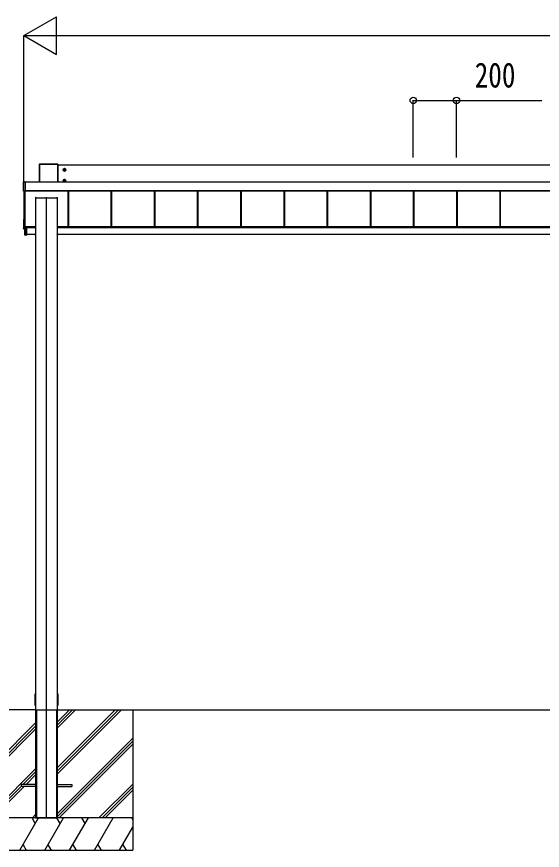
# Model space of a CAD drawing. Units: millimetres, scale not verified. Extents: x -14718 to 14718, y -10395 to 10395.
# Drawn here: x -12055 to -9621, y -7938 to -4079 of the extents above; entities that cross this region are included whole.
import ezdxf
from ezdxf.enums import TextEntityAlignment as Align

# ---------------------------------------------------------------- set-up
doc = ezdxf.new("R2010")
doc.units = ezdxf.units.MM
doc.header["$LTSCALE"] = 50
for name, color, linetype in [('0-3_YKK_12', 2, 'Continuous'), ('0-4_YKK_A1', 4, 'Continuous'), ('0-5_YKK_D', 6, 'Continuous')]:
    doc.layers.add(name, color=color, linetype=linetype)
doc.styles.add('ＭＳ ゴシック', font='')
doc.styles.get('ＭＳ ゴシック').set_extended_font_data('MS Gothic')

msp = doc.modelspace()

# ---------------------------------------------------------------- linework, layer by layer
at = {"layer": '0-3_YKK_12'}
msp.add_line((-11917.43, -7790), (-11917.43, -4914.31), dxfattribs=at)
at = {"layer": '0-4_YKK_A1'}
for p, q in [((-11950.43, -4762.66), (-11950.43, -4844.81)), ((-11950.09, -4762.8), (-11950.43, -4762.66)), ((-11950.09, -4844.81), (-11950.09, -4762.8)), ((-11864.93, -4762.16), (-11949.93, -4762.16)), ((-11949.93, -4762.16), (-11949.59, -4762.3)), ((-11949.59, -4762.3), (-11949.59, -4762.78)), ((-11949.59, -4762.78), (-11949.59, -4844.81)), ((-11865.27, -4762.78), (-11949.59, -4762.78)), ((-11865.27, -4762.3), (-11864.93, -4762.16)), ((-11865.27, -4844.81), (-11865.27, -4762.78)), ((-11864.43, -4762.66), (-11864.77, -4762.8)), ((-11864.77, -4762.8), (-11864.77, -4844.81)), ((-11864.43, -4844.81), (-11864.43, -4762.66)), ((-7370.43, -4766.38), (-11864.43, -4766.38)), ((-11834.43, -4795.37), (-11834.43, -4780.87)), ((-11841.68, -4788.12), (-11827.18, -4788.12)), ((-11836.71, -4787.36), (-11837.43, -4787.36)), ((-11832.15, -4788.88), (-11831.43, -4788.88)), ((-12023.93, -4886.02), (-12023.93, -4844.04)), ((-12023.47, -4844.24), (-12023.93, -4844.04)), ((-12023.47, -4885.29), (-12023.47, -4844.24)), ((-12023.43, -4843.54), (-12017.73, -4843.54)), ((-12023.43, -4843.54), (-12022.97, -4843.74)), ((-12022.97, -4844.22), (-12022.97, -4885.28)), ((-12015.93, -4844.22), (-12022.97, -4844.22)), ((-12017.73, -4843.57), (-12017.73, -4843.54)), ((-12015.93, -4843.59), (-12017.13, -4843.59)), ((-12017.13, -4843.59), (-12017.13, -4843.59)), ((-12015.93, -4843.59), (-12017.13, -4843.59)), ((-12015.93, -4843.74), (-12015.93, -4843.59)), ((-12015.93, -4843.59), (-12015.93, -4843.59)), ((-12015.93, -4843.74), (-12015.93, -4844.22)), ((-12015.93, -4844.22), (-12015.93, -4885.28)), ((-7324.93, -4844.81), (-12015.93, -4844.81)), ((-7324.93, -4845.3), (-12015.93, -4845.3)), ((-11841.68, -4838.09), (-11827.18, -4838.09)), ((-11836.71, -4837.33), (-11837.43, -4837.33)), ((-11834.43, -4845.34), (-11834.43, -4830.84)), ((-11832.15, -4838.85), (-11831.43, -4838.85)), ((-12023.93, -4886.02), (-12023.47, -4885.29)), ((-12022.97, -4885.79), (-12023.43, -4886.52)), ((-12017.73, -4886.52), (-12023.43, -4886.52)), ((-12022.43, -4886.52), (-12022.43, -5058.93)), ((-12017.73, -4886.52), (-12017.73, -4886.4)), ((-12017.43, -4886.35), (-12017.43, -5058.99)), ((-12017.13, -4886.34), (-12015.93, -4886.34)), ((-12017.13, -4886.34), (-12017.13, -4886.34)), ((-12017.13, -4886.34), (-12015.93, -4886.34)), ((-7324.93, -4884.27), (-12015.93, -4884.27)), ((-7324.93, -4884.79), (-12015.93, -4884.79)), ((-12015.93, -4884.93), (-7324.93, -4884.93)), ((-7324.93, -4884.93), (-12015.93, -4884.93)), ((-12015.93, -4885.28), (-12015.93, -4885.79)), ((-12015.93, -4885.79), (-12015.93, -4886.34)), ((-12015.93, -4886.34), (-12015.93, -4886.34)), ((-11818.93, -4884.93), (-11818.93, -5051.16)), ((-11818.53, -4884.93), (-11818.53, -5050.21)), ((-11815.93, -4884.93), (-11815.93, -5051.16)), ((-11618.93, -4884.93), (-11618.93, -5051.16)), ((-11616.33, -4884.93), (-11616.33, -5051.16)), ((-11615.93, -4884.93), (-11615.93, -5051.16)), ((-11418.93, -4884.93), (-11418.93, -5051.16)), ((-11416.33, -4884.93), (-11416.33, -5051.16)), ((-11415.93, -4884.93), (-11415.93, -5051.16)), ((-11218.93, -4884.93), (-11218.93, -5051.16)), ((-11216.33, -4884.93), (-11216.33, -5051.16)), ((-11215.93, -4884.93), (-11215.93, -5051.16)), ((-11018.93, -4884.93), (-11018.93, -5051.16)), ((-11016.33, -4884.93), (-11016.33, -5051.16)), ((-11015.93, -4884.93), (-11015.93, -5051.16)), ((-10818.93, -4884.93), (-10818.93, -5051.16)), ((-10816.33, -4884.93), (-10816.33, -5051.16)), ((-10815.93, -4884.93), (-10815.93, -5051.16)), ((-10618.93, -4884.93), (-10618.93, -5051.16)), ((-10616.33, -4884.93), (-10616.33, -5051.16)), ((-10615.93, -4884.93), (-10615.93, -5051.16)), ((-10418.93, -4884.93), (-10418.93, -5051.16)), ((-10416.33, -4884.93), (-10416.33, -5051.16)), ((-10415.93, -4884.93), (-10415.93, -5051.16)), ((-10218.93, -4884.93), (-10218.93, -5051.16)), ((-10216.33, -4884.93), (-10216.33, -5051.16)), ((-10215.93, -4884.93), (-10215.93, -5051.16)), ((-10018.93, -4884.93), (-10018.93, -5051.16)), ((-10016.33, -4884.93), (-10016.33, -5051.16)), ((-10015.93, -4884.93), (-10015.93, -5051.16)), ((-9818.93, -4884.93), (-9818.93, -5051.16)), ((-9816.33, -4884.93), (-9816.33, -5051.16)), ((-9815.93, -4884.93), (-9815.93, -5051.16)), ((-11967.43, -4916.52), (-11967.43, -4916.81)), ((-11967.43, -4916.81), (-11967.43, -7283.5)), ((-11967.43, -4916.81), (-11967.13, -4916.81)), ((-11967.13, -4916.51), (-11965.23, -4916.51)), ((-11967.13, -4916.51), (-11967.13, -4916.81)), ((-11967.13, -4916.81), (-11867.73, -4916.81)), ((-11965.23, -4916.51), (-11965.23, -4916.81)), ((-11964.93, -4916.52), (-11964.93, -4916.81)), ((-11963.93, -4916.72), (-11964.93, -4916.72)), ((-11963.93, -4916.72), (-11963.93, -4916.81)), ((-11963.43, -4916.74), (-11963.43, -4916.81)), ((-11871.43, -4916.74), (-11871.43, -4916.81)), ((-11869.93, -4916.72), (-11870.93, -4916.72)), ((-11870.93, -4916.72), (-11870.93, -4916.81)), ((-11869.93, -4916.52), (-11869.93, -4916.81)), ((-11869.63, -4916.51), (-11867.73, -4916.51)), ((-11869.63, -4916.51), (-11869.63, -4916.81)), ((-11867.73, -4916.51), (-11867.73, -4916.81)), ((-11867.43, -4916.52), (-11867.43, -4916.81)), ((-12023.43, -5018.92), (-12023.43, -5059.97)), ((-12022.96, -5018.42), (-12022.43, -5018.39)), ((-12013.93, -5050.76), (-12017.13, -5050.76)), ((-12016.93, -5052.72), (-12016.93, -5050.76)), ((-12016.93, -5056.3), (-12016.93, -5052.72)), ((-12016.65, -5052.72), (-12016.93, -5052.72)), ((-12016.65, -5050.76), (-12016.65, -5052.72)), ((-12016.63, -5056), (-12016.63, -5053.02)), ((-12016.15, -5053.22), (-12016.43, -5053.22)), ((-12016.15, -5053.22), (-12016.15, -5055.8)), ((-12015.43, -5051.5), (-12015.43, -5050.76)), ((-12015.43, -5051.5), (-12010.43, -5051.49)), ((-11967.43, -5051.16), (-12014.43, -5051.16)), ((-12014.43, -5051.16), (-12014.43, -5051.44)), ((-12014.43, -5051.44), (-12014.43, -5051.5)), ((-12013.93, -5051.16), (-12013.93, -5050.76)), ((-12010.43, -5055.79), (-12010.43, -5051.49)), ((-11967.43, -5053.16), (-12010.43, -5053.16)), ((-7367.43, -5051.16), (-11867.43, -5051.16)), ((-7367.43, -5053.16), (-11867.43, -5053.16)), ((-12023.43, -5060.22), (-12023.43, -5059.97)), ((-12022.96, -5060.47), (-12017.25, -5060.82)), ((-12022.96, -5060.47), (-12022.96, -5060.72)), ((-12022.96, -5060.72), (-12016.93, -5061.1)), ((-12022.96, -5060.72), (-12022.96, -5060.72)), ((-12022.96, -5060.72), (-12016.93, -5061.1)), ((-12021.93, -5059.49), (-12017.93, -5059.49)), ((-12017.25, -5060.86), (-12017.25, -5060.82)), ((-12016.93, -5089.39), (-12016.93, -5056.3)), ((-12016.65, -5056.3), (-12016.93, -5056.3)), ((-12016.93, -5089.39), (-12016.65, -5089.39)), ((-12016.65, -5056.3), (-12016.65, -5089.39)), ((-12016.65, -5089.39), (-12010.43, -5089.77)), ((-12010.43, -5090.07), (-12016.65, -5089.68)), ((-12016.63, -5056), (-12016.63, -5056)), ((-12010.43, -5056.29), (-12016.63, -5056.3)), ((-12016.62, -5056), (-12016.62, -5056)), ((-12016.15, -5055.8), (-12016.43, -5055.8)), ((-12016.15, -5055.8), (-12010.43, -5055.79)), ((-12010.43, -5055.79), (-12010.43, -5055.99)), ((-11967.43, -5056.03), (-12010.43, -5056.03)), ((-12010.43, -5056.29), (-12010.43, -5089.77)), ((-11968.28, -5087.51), (-12010.43, -5087.51)), ((-12010.43, -5089.77), (-12010.43, -5090.07)), ((-11968.43, -5089.69), (-11968.3, -5087.51)), ((-11968.28, -5087.51), (-11967.8, -5087.51)), ((-11967.93, -5090.01), (-11968.13, -5090.01)), ((-11967.8, -5087.51), (-11967.93, -5089.69)), ((-11967.43, -5090.01), (-11967.93, -5090.01)), ((-11967.43, -5087.51), (-11967.8, -5087.51)), ((-7367.43, -5056.03), (-11867.43, -5056.03)), ((-11867.06, -5087.51), (-11867.43, -5087.51)), ((-11867.43, -5089.69), (-11866.93, -5089.69)), ((-11866.93, -5090.01), (-11867.43, -5090.01)), ((-11867.06, -5087.51), (-11866.58, -5087.51)), ((-11866.93, -5089.69), (-11867.06, -5087.51)), ((-11866.93, -5090.01), (-11866.93, -5089.69)), ((-11866.73, -5090.01), (-11866.93, -5090.01)), ((-7367.43, -5087.51), (-11866.58, -5087.51)), ((-11866.56, -5087.51), (-11866.43, -5089.69)), ((-11969.93, -7244.2), (-11969.66, -7213.3)), ((-11867.43, -7213), (-11865.7, -7213)), ((-11865.7, -7213), (-11865.5, -7213)), ((-11865.2, -7213.3), (-11864.93, -7244.2)), ((-11969.73, -7267.2), (-11969.93, -7244.2)), ((-11864.93, -7244.2), (-11865.13, -7267.2)), ((-11967.43, -7287.5), (-12417.43, -7287.5)), ((-11969.23, -7267.5), (-11969.43, -7267.5)), ((-11967.43, -7267.5), (-11969.23, -7267.5)), ((-11967.43, -7283.5), (-11967.43, -7787.5)), ((-11967.43, -7287.5), (-11967.13, -7287.5)), ((-11967.43, -7287.5), (-11967.43, -7787.5)), ((-11967.13, -7287.5), (-11867.73, -7287.5)), ((-11964.93, -7287.5), (-11964.93, -7787.5)), ((-11963.43, -7287.5), (-11963.43, -7787.5)), ((-11871.43, -7287.5), (-11871.43, -7787.5)), ((-11869.93, -7287.5), (-11869.93, -7787.5)), ((-11865.63, -7267.5), (-11867.43, -7267.5)), ((-11867.43, -7283.5), (-11867.43, -7787.5)), ((-11867.43, -7287.5), (-11867.43, -7787.5)), ((-11867.43, -7287.5), (-2217.43, -7287.5)), ((-11867.43, -7372.5), (-11782.43, -7287.5)), ((-11867.43, -7358.36), (-11796.57, -7287.5)), ((-11867.43, -7344.21), (-11810.72, -7287.5)), ((-11867.43, -7584.63), (-11570.34, -7287.54)), ((-11867.43, -7570.49), (-11584.48, -7287.54)), ((-11867.43, -7556.35), (-11598.62, -7287.54)), ((-11865.43, -7267.5), (-11865.63, -7267.5)), ((-11517.43, -7287.5), (-11517.43, -7937.5)), ((-12317.43, -7697.98), (-11967.43, -7347.98)), ((-12317.43, -7712.12), (-11967.43, -7362.12)), ((-12317.43, -7726.26), (-11967.43, -7376.26)), ((-11867.43, -7768.48), (-11517.43, -7418.48)), ((-11867.43, -7782.62), (-11517.43, -7432.62)), ((-11858.17, -7787.5), (-11517.43, -7446.76)), ((-12194.82, -7787.5), (-11967.43, -7560.11)), ((-12026.18, -7633), (-11967.43, -7574.25)), ((-12012.04, -7633), (-11967.43, -7588.4)), ((-12034.93, -7633), (-12034.93, -7642)), ((-11967.43, -7633), (-12034.93, -7633)), ((-11867.43, -7633), (-11799.93, -7633)), ((-11799.93, -7633), (-11799.93, -7642)), ((-11674.32, -7787.5), (-11517.43, -7630.61)), ((-12180.68, -7787.5), (-12034.93, -7641.75)), ((-12166.54, -7787.5), (-12021.04, -7642)), ((-11967.43, -7642), (-12034.93, -7642)), ((-11867.43, -7642), (-11799.93, -7642)), ((-11660.18, -7787.5), (-11517.43, -7644.75)), ((-11646.04, -7787.5), (-11517.43, -7658.89)), ((-11517.43, -7787.5), (-12317.43, -7787.5)), ((-11517.43, -7787.5), (-12317.43, -7787.5)), ((-12040.91, -7937.5), (-11954.31, -7787.5)), ((-11969.31, -7813.48), (-11984.31, -7787.5)), ((-11982.69, -7787.5), (-11967.43, -7772.24)), ((-11967.43, -7787.5), (-11867.43, -7787.5)), ((-11925.44, -7937.5), (-11838.84, -7787.5)), ((-11853.84, -7813.48), (-11868.84, -7787.5)), ((-11809.97, -7937.5), (-11723.37, -7787.5)), ((-11738.37, -7813.48), (-11753.37, -7787.5)), ((-11694.5, -7937.5), (-11607.9, -7787.5)), ((-11517.43, -7796.16), (-11522.43, -7787.5)), ((-11579.03, -7937.5), (-11517.43, -7830.8)), ((-12317.43, -7937.5), (-11517.43, -7937.5)), ((-12025.92, -7911.52), (-12010.92, -7937.5)), ((-11910.44, -7911.52), (-11895.44, -7937.5)), ((-11794.98, -7911.52), (-11779.98, -7937.5)), ((-11679.5, -7911.52), (-11664.51, -7937.5)), ((-11564.03, -7911.52), (-11549.04, -7937.5))]:
    msp.add_line(p, q, dxfattribs=at)
for points in [[(-11949.59, -4762.3), (-11865.27, -4762.3), (-11865.27, -4762.78)], [(-11837.43, -4787.36), (-11837.43, -4788.88), (-11836.71, -4788.88)], [(-11833.67, -4785.84), (-11833.67, -4785.12), (-11835.19, -4785.12), (-11835.19, -4785.84)], [(-11835.19, -4790.4), (-11835.19, -4791.12), (-11833.67, -4791.12), (-11833.67, -4790.4)], [(-11831.43, -4788.88), (-11831.43, -4787.36), (-11832.15, -4787.36)], [(-12022.97, -4844.22), (-12022.97, -4843.74), (-12015.93, -4843.74)], [(-12017.63, -4843.59), (-12017.67, -4843.58), (-12017.73, -4843.57)], [(-11837.43, -4837.33), (-11837.43, -4838.85), (-11836.71, -4838.85)], [(-11833.67, -4835.81), (-11833.67, -4835.09), (-11835.19, -4835.09), (-11835.19, -4835.81)], [(-11835.19, -4840.37), (-11835.19, -4841.09), (-11833.67, -4841.09), (-11833.67, -4840.37)], [(-11831.43, -4838.85), (-11831.43, -4837.33), (-11832.15, -4837.33)], [(-12015.93, -4885.79), (-12022.97, -4885.79), (-12022.97, -4885.28), (-12015.93, -4885.28)], [(-11867.73, -4916.81), (-11867.43, -4916.81), (-11867.43, -7283.5)], [(-12016.43, -5055.82), (-12016.43, -5055.8), (-12016.43, -5053.22)], [(-12022.43, -5058.93), (-12022.43, -5059.51), (-12016.93, -5059.84)], [(-12016.62, -5056), (-12016.63, -5056), (-12016.63, -5056)], [(-12016.61, -5056), (-12010.43, -5055.99), (-12010.43, -5056.29)], [(-11967.93, -5090.01), (-11967.93, -5089.69), (-11967.43, -5089.69)], [(-11969.36, -7213), (-11969.16, -7213), (-11967.43, -7213)], [(-11967.13, -7287.5), (-11867.73, -7287.5), (-11867.43, -7287.5)]]:
    msp.add_lwpolyline(points, dxfattribs=at)
for points in [[(-11834.43, -4782.34), (-11839.43, -4785.23), (-11839.43, -4791), (-11834.43, -4793.89), (-11829.43, -4791), (-11829.43, -4785.23)], [(-11834.43, -4832.31), (-11839.43, -4835.2), (-11839.43, -4840.97), (-11834.43, -4843.86), (-11829.43, -4840.97), (-11829.43, -4835.2)]]:
    msp.add_lwpolyline(points, close=True, dxfattribs=at)
for centre, radius in [((-11834.43, -4788.12), 6.25), ((-11834.43, -4788.12), 5), ((-11834.43, -4838.09), 6.25), ((-11834.43, -4838.09), 5)]:
    msp.add_circle(centre, radius, dxfattribs=at)
for centre, radius, start, end in [((-11949.59, -4762.8), 0.5, 90.15046, 179.81463), ((-11949.71, -4766.9), 4.12, 88.40447, 95.35624), ((-11865.27, -4762.8), 0.5, 0.18537, 89.84954), ((-11865.15, -4766.9), 4.12, 84.64376, 91.59553), ((-11834.43, -4788.12), 5.58, 93.74848, 146.25152), ((-11834.43, -4788.12), 5.58, 33.74848, 86.25152), ((-11834.43, -4788.12), 5.58, 153.74848, 206.25152), ((-11834.43, -4788.12), 5.58, 213.74848, 266.25152), ((-11836.71, -4785.84), 1.52, 270, 0), ((-11836.71, -4790.4), 1.52, 0, 90), ((-11834.43, -4788.12), 5.58, 273.74848, 326.25152), ((-11832.15, -4785.84), 1.52, 180, 270), ((-11832.15, -4790.4), 1.52, 90, 180), ((-11834.43, -4788.12), 5.58, 333.74848, 26.25152), ((-12022.97, -4844.24), 0.5, 90.15046, 179.81463), ((-12023.09, -4848.34), 4.12, 88.40447, 95.35624), ((-12017.55, -4841.84), 1.74, 265.66516, 269.50049), ((-11834.43, -4838.09), 5.58, 153.74848, 206.25152), ((-11834.43, -4838.09), 5.58, 93.74848, 146.25152), ((-11834.43, -4838.09), 5.58, 213.74848, 266.25152), ((-11836.71, -4835.81), 1.52, 270, 0), ((-11836.71, -4840.37), 1.52, 0, 90), ((-11834.43, -4838.09), 5.58, 33.74848, 86.25152), ((-11834.43, -4838.09), 5.58, 273.74848, 326.25152), ((-11832.15, -4835.81), 1.52, 180, 270), ((-11832.15, -4840.37), 1.52, 90, 180), ((-11834.43, -4838.09), 5.58, 333.74848, 26.25152), ((-12023.09, -4889.39), 4.12, 88.40447, 95.35624), ((-12022.97, -4885.29), 0.502, 180.349, 269.68592), ((-12017.73, -4886.1), 0.301, 269.99262, 297.9043), ((-12017.22, -4889.05), 2.71, 88.10375, 98.40666), ((-12022.93, -5018.92), 0.5, 93.48119, 179.98396), ((-12017.13, -5050.46), 0.3, 180.01748, 270.01745), ((-12016.63, -5052.72), 0.3, 180.01746, 270.01745), ((-12015.3, -5052.79), 1.35, 177.08798, 189.90325), ((-12022.93, -5059.97), 0.5, 180.01604, 266.51881), ((-12022.93, -5060.22), 0.5, 180, 266.3803), ((-12022.93, -5060.22), 0.5, 180.01604, 266.51881), ((-12021.93, -5058.99), 0.5, 180.01746, 270.01745), ((-12017.93, -5058.99), 0.5, 269.98255, 359.98254), ((-12017.23, -5060.52), 0.3, 266.48405, 359.9811), ((-12017.23, -5060.56), 0.3, 266.48405, 359.9811), ((-12016.63, -5056.3), 0.3, 90.12237, 180), ((-12016.63, -5089.39), 0.3, 180, 266.5), ((-12015.42, -5089.54), 1.24, 173.06854, 186.93146), ((-12015.43, -5056.22), 1.22, 169.53624, 183.72385), ((-12015.42, -5056.18), 1.21, 171.62247, 185.82998), ((-12015.38, -5056.23), 1.25, 169.72631, 183.54265), ((-12016.61, -5056.3), 0.3, 90.22184, 92.22662), ((-12016.61, -5056.14), 0.141, 90.0241, 94.22537), ((-12016.22, -5057.79), 1.98, 88.04873, 96.20074), ((-11968.13, -5089.71), 0.3, 176.5, 270), ((-11866.73, -5089.71), 0.3, 270, 3.5), ((-11969.36, -7213.3), 0.3, 90, 179.5), ((-11865.5, -7213.3), 0.3, 0.5, 90), ((-11969.43, -7267.2), 0.3, 180.5, 270), ((-11865.43, -7267.2), 0.3, 270, 359.5)]:
    msp.add_arc(centre, radius, start, end, dxfattribs=at)
for centre, major_axis, ratio, start_param, end_param in [((-11949.93, -4762.66), (0.382, -0.325), 0.996231, 2.2770247, 3.8440941), ((-11864.93, -4762.66), (0.382, 0.325), 0.996231, 5.5806839, 7.1477533), ((-12023.43, -4844.04), (0.382, -0.325), 0.996231, 2.2770247, 3.8440941), ((-12017.13, -4843.57), (0.6, 0), 0.026226, 3.1415927, 3.8726279), ((-12017.13, -4843.57), (0.6, 0), 0.026226, 3.8726279, 4.712389), ((-12023.43, -4886.02), (0.382, 0.325), 0.996231, 2.4390913, 4.0061606), ((-12017.13, -4886.4), (0.6, 0), 0.096025, 1.5707963, 3.1415927), ((-12017.73, -4886.22), (0, 0.3), 0.998743, 3.1415927, 4.2299164), ((-11967.13, -4916.52), (0.3, 0), 0.034921, 1.5707963, 3.1415927), ((-11965.23, -4916.52), (0.3, 0), 0.034921, 6.2831853, 7.8539816), ((-11963.93, -4916.74), (0.5, 0), 0.034921, 6.2831853, 7.8539816), ((-11870.93, -4916.74), (0.5, 0), 0.034921, 1.5707963, 3.1415927), ((-11869.63, -4916.52), (0.3, 0), 0.034921, 1.5707963, 3.1415927), ((-11867.73, -4916.52), (0.3, 0), 0.034921, 6.2831853, 7.8539816), ((-12016.65, -5053.22), (0.301, 0.4), 0.997782, 5.3593221, 6.9301184), ((-12016.63, -5053.22), (0.108, 0.169), 0.994155, 5.2849907, 6.855787), ((-12016.65, -5060.9), (0.6, -0.037), 0.034769, 3.1437205, 4.2258199), ((-12016.65, -5055.8), (0.301, 0.4), 0.997782, 3.7885257, 3.8252324), ((-12016.63, -5055.8), (-0.145, 0.15), 0.921201, 2.3686772, 3.9027669), ((-12016.63, -5055.8), (0.482, -0.007), 0.414889, 4.7553012, 6.2893908), ((-12016.13, -5055.8), (0.001, 0.2), 0.09157, 1.5714198, 1.6062613), ((-11967.93, -5089.71), (0.5, -0.018), 0.036539, 1.5736281, 3.1406975), ((-11866.93, -5089.71), (0.5, 0.018), 0.036539, 0.0008951, 1.5679645)]:
    msp.add_ellipse(centre, major_axis=major_axis, ratio=ratio, start_param=start_param, end_param=end_param, dxfattribs=at)
at = {"layer": '0-5_YKK_D'}
for p, q in [((-12022.43, -4166.38), (-11870.88, -4078.88)), ((-11870.88, -4253.88), (-11870.88, -4078.88)), ((-12022.43, -4885.52), (-12022.43, -4165.38)), ((-12022.43, -4166.38), (-11870.88, -4253.88)), ((-12022.43, -4166.38), (-11719.32, -4166.38)), ((-11847.43, -4166.38), (-2787.43, -4166.38)), ((-10218.93, -4731.22), (-10218.93, -4465.38)), ((-10018.93, -4731.22), (-10018.93, -4465.38))]:
    msp.add_line(p, q, dxfattribs=at)
msp.add_lwpolyline([(-10218.93, -4466.38), (-10018.93, -4466.38), (-9623.83, -4466.38)], dxfattribs=at)
for centre in [(-10218.93, -4466.38), (-10018.93, -4466.38)]:
    msp.add_circle(centre, 14.88, dxfattribs=at)

# ---------------------------------------------------------------- texts
at = {"layer": '0-5_YKK_D', "style": 'ＭＳ ゴシック', "width": 0.8}
msp.add_text('200', height=115.5, dxfattribs=at).set_placement((-9934.43, -4441.38), align=Align.BOTTOM_LEFT)

doc.saveas('drawing.dxf')
